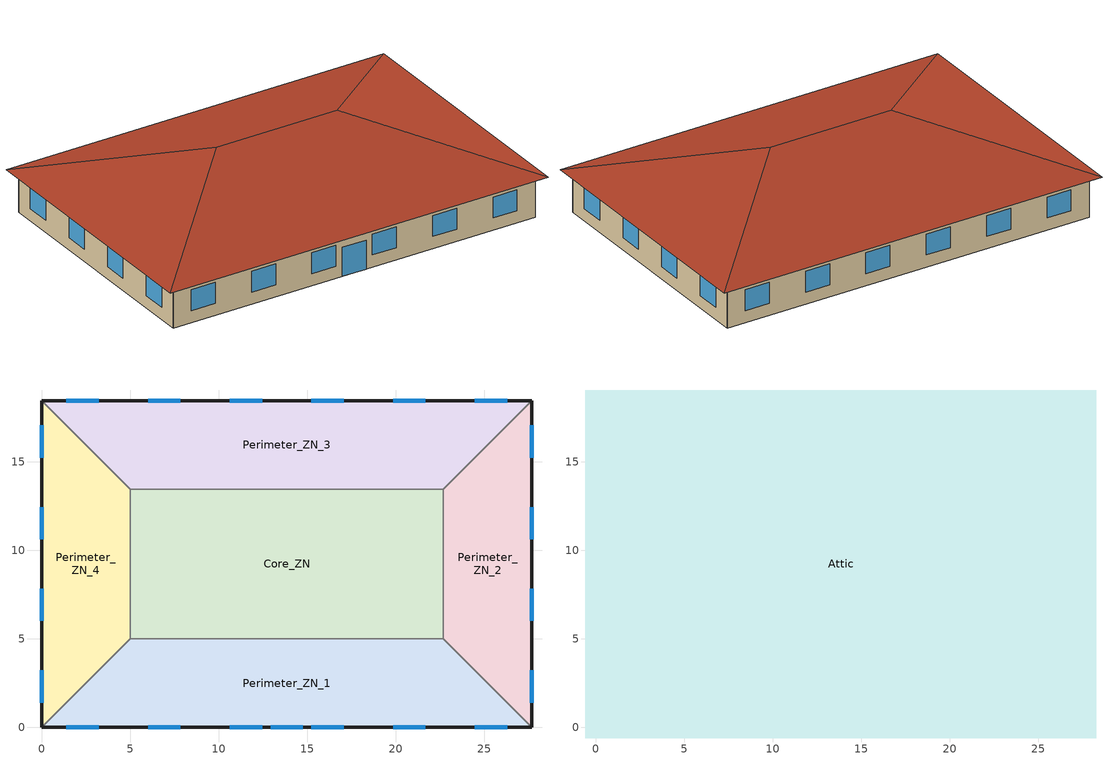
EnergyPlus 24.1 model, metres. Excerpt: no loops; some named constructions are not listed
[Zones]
Core_ZN
 floor ground (ext-slab): 5,13.46 22.69,13.46 22.69,5 5,5 z0
 wall to Perimeter_ZN_2 (int-walls): 22.69,5 22.69,13.46 z0:3.05
 wall to Perimeter_ZN_3 (int-walls): 22.69,13.46 5,13.46 z0:3.05
 wall to Perimeter_ZN_1 (int-walls): 5,5 22.69,5 z0:3.05
 wall to Perimeter_ZN_4 (int-walls): 5,13.46 5,5 z0:3.05
Perimeter_ZN_1
 floor ground (ext-slab): 27.69,0 0,0 5,5 22.69,5 z0
 wall outside (Mass Non-res Ext Wall): 0,0 27.69,0 z0:3.05
 wall to Perimeter_ZN_2 (int-walls): 27.69,0 22.69,5 z0:3.05
 wall to Perimeter_ZN_4 (int-walls): 5,5 0,0 z0:3.05
 window (Window Non-res Fixed): 1.39,0 3.22,0 / 6.01,0 7.84,0 / 10.62,0 12.45,0 / 15.24,0 17.07,0 / 19.85,0 21.68,0 / 24.47,0 26.3,0 z0.9:2.42; 12.93,0 14.76,0 z0:2.13
Perimeter_ZN_2
 floor ground (ext-slab): 22.69,13.46 27.69,18.46 27.69,0 22.69,5 z0
 wall outside (Mass Non-res Ext Wall): 27.69,0 27.69,18.46 z0:3.05
 wall to Perimeter_ZN_3 (int-walls): 27.69,18.46 22.69,13.46 z0:3.05
 window (Window Non-res Fixed): 27.69,1.39 27.69,3.22 / 27.69,6.01 27.69,7.84 / 27.69,10.62 27.69,12.45 / 27.69,15.24 27.69,17.07 z0.9:2.42
Perimeter_ZN_3
 floor ground (ext-slab): 5,13.46 0,18.46 27.69,18.46 22.69,13.46 z0
 wall outside (Mass Non-res Ext Wall): 27.69,18.46 0,18.46 z0:3.05
 wall to Perimeter_ZN_4 (int-walls): 0,18.46 5,13.46 z0:3.05
 window (Window Non-res Fixed): 26.3,18.46 24.47,18.46 / 21.68,18.46 19.85,18.46 / 17.07,18.46 15.24,18.46 / 12.45,18.46 10.62,18.46 / 7.84,18.46 6.01,18.46 / 3.22,18.46 1.39,18.46 z0.9:2.42
Perimeter_ZN_4
 floor ground (ext-slab): 5,5 0,0 0,18.46 5,13.46 z0
 wall outside (Mass Non-res Ext Wall): 0,18.46 0,0 z0:3.05
 window (Window Non-res Fixed): 0,17.07 0,15.24 / 0,12.45 0,10.62 / 0,7.84 0,6.01 / 0,3.22 0,1.39 z0.9:2.42
Attic
 floor outside (Attic Non-res Floor): 28.29,19.06 28.29,-0.6 27.69,0 27.69,18.46 z3.05; -0.6,19.06 28.29,19.06 27.69,18.46 0,18.46 z3.05; 0,0 27.69,0 28.29,-0.6 -0.6,-0.6 z3.05; -0.6,19.06 0,18.46 0,0 -0.6,-0.6 z3.05
 floor to Core_ZN (Attic Non-res Floor): 5,13.46 22.69,13.46 22.69,5 5,5 z3.05
 floor to Perimeter_ZN_2 (Attic Non-res Floor): 22.69,5 22.69,13.46 27.69,18.46 27.69,0 z3.05
 floor to Perimeter_ZN_3 (Attic Non-res Floor): 0,18.46 27.69,18.46 22.69,13.46 5,13.46 z3.05
 floor to Perimeter_ZN_1 (Attic Non-res Floor): 0,0 5,5 22.69,5 27.69,0 z3.05
 floor to Perimeter_ZN_4 (Attic Non-res Floor): 5,13.46 5,5 0,0 0,18.46 z3.05
 roof outside (Attic Non-res Roof): 28.29,-0.6,3.05 28.29,19.06,3.05 18.46,9.23,6.33; 28.29,19.06,3.05 -0.6,19.06,3.05 9.23,9.23,6.33 18.46,9.23,6.33; -0.6,-0.6,3.05 28.29,-0.6,3.05 18.46,9.23,6.33 9.23,9.23,6.33; -0.6,19.06,3.05 -0.6,-0.6,3.05 9.23,9.23,6.33
[INTERNALMASS] Zone or ZoneList=Core_ZN
Name | Construction | Surface Area
Core_ZN_Z001_O1160_monitor | Constr_Z001_O1160_Plastic_0.1102m | 0.5192
Core_ZN_Z001_O1161_monitor | Constr_Z001_O1161_Plastic_0.0990m | 0.3859
Core_ZN_Z001_O1162_stand | Constr_Z001_O1162_Wood_0.2284m | 2.0691
Core_ZN_Z001_O1163_windowsill | Constr_Z001_O1163_Concrete_1.3362m | 12.4526
Core_ZN_Z001_O1164_heater | Constr_Z001_O1164_Metal_0.1945m | 1.1491
Core_ZN_Z001_O1165_heater | Constr_Z001_O1165_Metal_0.2823m | 2.3488
Core_ZN_Z001_O1166_heater | Constr_Z001_O1166_Metal_0.5665m | 5.0312
Core_ZN_Z001_O1167_roll | Constr_Z001_O1167_Plastic_0.1313m | 0.5615
Core_ZN_Z001_O1168_pc | Constr_Z001_O1168_Plastic_0.1295m | 0.3412
Core_ZN_Z001_O1169_monitor | Constr_Z001_O1169_Plastic_0.1046m | 0.5738
Core_ZN_Z001_O1170_monitor | Constr_Z001_O1170_Plastic_0.0772m | 0.1879
Core_ZN_Z001_O1171_monitor | Constr_Z001_O1171_Plastic_0.1143m | 0.6909
Core_ZN_Z001_O1172_chair | Constr_Z001_O1172_Wood_0.0204m | 1.1609
Core_ZN_Z001_O1173_pc | Constr_Z001_O1173_Plastic_0.2689m | 1.6864
Core_ZN_Z001_O1174_table lamp | Constr_Z001_O1174_Plastic_0.1177m | 0.198
Core_ZN_Z001_O1175_trash can | Constr_Z001_O1175_Plastic_0.0124m | 0.9771
Core_ZN_Z001_O1176_pc | Constr_Z001_O1176_Plastic_0.1533m | 1.0406
Core_ZN_Z001_O1177_pc | Constr_Z001_O1177_Plastic_0.1277m | 0.7612
Core_ZN_Z001_O1178_chair | Constr_Z001_O1178_Wood_0.0244m | 1.1615
Core_ZN_Z001_O1179_monitor | Constr_Z001_O1179_Plastic_0.1447m | 0.5965
Core_ZN_Z001_O1180_chair | Constr_Z001_O1180_Wood_0.0381m | 1.4599
Core_ZN_Z001_O1181_chair | Constr_Z001_O1181_Wood_0.0397m | 1.9917
Core_ZN_Z001_O1182_pc | Constr_Z001_O1182_Plastic_0.1193m | 0.4377
Core_ZN_Z001_O1183_pc | Constr_Z001_O1183_Plastic_0.1272m | 0.3923
Core_ZN_Z001_O1184_box | Constr_Z001_O1184_Books_0.1542m | 2.3496
Core_ZN_Z001_O1185_monitor | Constr_Z001_O1185_Plastic_0.0948m | 0.4116
Core_ZN_Z001_O1186_monitor | Constr_Z001_O1186_Plastic_0.0985m | 0.5074
Core_ZN_Z001_O1187_monitor | Constr_Z001_O1187_Plastic_0.1146m | 0.5602
Core_ZN_Z001_O1188_trash can | Constr_Z001_O1188_Plastic_0.0140m | 1.276
Core_ZN_Z001_O1189_chair | Constr_Z001_O1189_Wood_0.0627m | 4.4182
Core_ZN_Z001_O1190_pc | Constr_Z001_O1190_Plastic_0.0848m | 0.3395
Core_ZN_Z001_O1191_wardrobe | Constr_Z001_O1191_Wood_0.3748m | 7.0761
Core_ZN_Z001_O1193_whiteboard | Constr_Z001_O1193_Plastic_0.5072m | 5.8204
Core_ZN_Z001_O1194_whiteboard | Constr_Z001_O1194_Plastic_0.4527m | 6.9937
Core_ZN_Z001_O1195_jalousie | Constr_Z001_O1195_Plastic_1.6540m | 20.3997
Core_ZN_Z001_O1196_chair | Constr_Z001_O1196_Wood_0.0611m | 3.7963
Core_ZN_Z001_O1197_table | Constr_Z001_O1197_Wood_0.1162m | 24.1142
Core_ZN_Z001_O1198_chair | Constr_Z001_O1198_Wood_0.0476m | 2.529
Core_ZN_Z001_O1199_chair | Constr_Z001_O1199_Wood_0.0623m | 4.1779
Core_ZN_Z001_O1200_table | Constr_Z001_O1200_Wood_0.1078m | 33.5307
Core_ZN_Z001_O1201_chair | Constr_Z001_O1201_Wood_0.0416m | 2.0832
Core_ZN_Z001_O1202_chair | Constr_Z001_O1202_Wood_0.0472m | 2.2262
Core_ZN_Z001_O1203_chair | Constr_Z001_O1203_Wood_0.0366m | 1.7481
Core_ZN_Z001_O1204_chair | Constr_Z001_O1204_Wood_0.0466m | 2.3862
Core_ZN_Z001_O1205_computer desk | Constr_Z001_O1205_Wood_0.0998m | 27.4093
Core_ZN_Z001_O1206_chair | Constr_Z001_O1206_Wood_0.0465m | 2.3032
Core_ZN_Z001_O1207_chair | Constr_Z001_O1207_Wood_0.0464m | 2.2498
Core_ZN_Z001_O1208_cabinet | Constr_Z001_O1208_Wood_0.2828m | 2.6738
Core_ZN_Z001_O1209_coffee machine | Constr_Z001_O1209_Plastic_0.1077m | 0.3166
Core_ZN_Z001_O1210_trash can | Constr_Z001_O1210_Plastic_0.0186m | 2.129
Core_ZN_Z001_O1211_chair | Constr_Z001_O1211_Wood_0.0429m | 1.8842
Core_ZN_Z001_O1212_monitor | Constr_Z001_O1212_Plastic_0.1017m | 0.5978
Core_ZN_Z001_O1213_stand | Constr_Z001_O1213_Wood_0.2169m | 1.6996
Core_ZN_Z001_O1214_windowsill | Constr_Z001_O1214_Concrete_1.0612m | 5.8272
Core_ZN_Z001_O1215_heater | Constr_Z001_O1215_Metal_0.4422m | 2.4049
Core_ZN_Z001_O1216_heater | Constr_Z001_O1216_Metal_0.2098m | 0.8238
Core_ZN_Z001_O1217_roll | Constr_Z001_O1217_Plastic_0.0723m | 0.101
Core_ZN_Z001_O1218_monitor | Constr_Z001_O1218_Plastic_0.1197m | 0.2758
Core_ZN_Z001_O1219_monitor | Constr_Z001_O1219_Plastic_0.1171m | 0.3936
Core_ZN_Z001_O1220_monitor | Constr_Z001_O1220_Plastic_0.1645m | 0.2121
Core_ZN_Z001_O1221_chair | Constr_Z001_O1221_Wood_0.0589m | 3.6628
Core_ZN_Z001_O1222_pc | Constr_Z001_O1222_Plastic_0.1367m | 0.6802
Core_ZN_Z001_O1223_pc | Constr_Z001_O1223_Plastic_0.2990m | 1.5727
Core_ZN_Z001_O1224_chair | Constr_Z001_O1224_Wood_0.0450m | 2.2023
Core_ZN_Z001_O1225_monitor | Constr_Z001_O1225_Plastic_0.1397m | 0.6042
Core_ZN_Z001_O1226_pc | Constr_Z001_O1226_Plastic_0.1088m | 0.4542
Core_ZN_Z001_O1227_box | Constr_Z001_O1227_Books_0.1965m | 2.0708
Core_ZN_Z001_O1228_backpack | Constr_Z001_O1228_Plastic_0.1242m | 0.4011
Core_ZN_Z001_O1229_blackboard | Constr_Z001_O1229_Concrete_0.3680m | 6.3539
Core_ZN_Z001_O1230_chair | Constr_Z001_O1230_Wood_0.0691m | 5.2869
Core_ZN_Z001_O1231_chair | Constr_Z001_O1231_Wood_0.0511m | 2.8494
Core_ZN_Z001_O1232_desk | Constr_Z001_O1232_Wood_0.0939m | 12.8413
Core_ZN_Z001_O1233_blackboard | Constr_Z001_O1233_Concrete_0.3066m | 4.3301
Core_ZN_Z001_O1234_windowsill | Constr_Z001_O1234_Concrete_0.5913m | 5.1007
Core_ZN_Z001_O1235_radiator | Constr_Z001_O1235_Wood_0.3123m | 2.0055
Core_ZN_Z001_O1236_radiator | Constr_Z001_O1236_Wood_0.4777m | 2.3747
Core_ZN_Z001_O1237_table | Constr_Z001_O1237_Wood_0.1151m | 19.9376
Core_ZN_Z001_O1238_chair | Constr_Z001_O1238_Wood_0.0573m | 3.2924
Core_ZN_Z001_O1239_chair | Constr_Z001_O1239_Wood_0.0527m | 2.8906
Core_ZN_Z001_O1240_chair | Constr_Z001_O1240_Wood_0.0616m | 3.9681
Core_ZN_Z001_O1241_light | Constr_Z001_O1241_Concrete_0.5713m | 3.5326
Core_ZN_Z001_O1242_chair | Constr_Z001_O1242_Wood_0.0504m | 2.7166
Core_ZN_Z001_O1243_light | Constr_Z001_O1243_Concrete_0.1918m | 1.0205
Core_ZN_Z001_O1244_light | Constr_Z001_O1244_Concrete_0.2105m | 1.3162
Core_ZN_Z001_O1245_item | Constr_Z001_O1245_Plastic_0.1321m | 0.4618
Core_ZN_Z001_O1246_chair | Constr_Z001_O1246_Wood_0.0244m | 1.3804
Core_ZN_Z001_O1247_monitor | Constr_Z001_O1247_Plastic_0.1036m | 0.331
Core_ZN_Z001_O1248_blackboard | Constr_Z001_O1248_Concrete_1.1216m | 68.1207
Core_ZN_Z001_O1249_chair | Constr_Z001_O1249_Wood_0.3662m | 144.4546
Core_ZN_Z001_O1250_chair | Constr_Z001_O1250_Wood_0.3510m | 122.217
Core_ZN_Z001_O1251_desk | Constr_Z001_O1251_Wood_0.3822m | 137.6323
Core_ZN_Z001_O1252_blackboard | Constr_Z001_O1252_Concrete_1.3481m | 66.4355
Core_ZN_Z001_O1253_windowsill | Constr_Z001_O1253_Concrete_1.0947m | 84.0957
Core_ZN_Z001_O1254_radiator | Constr_Z001_O1254_Wood_1.1584m | 78.8077
Core_ZN_Z001_O1255_radiator | Constr_Z001_O1255_Wood_1.0586m | 62.1328
Core_ZN_Z001_O1256_table | Constr_Z001_O1256_Wood_0.3762m | 135.0637
Core_ZN_Z001_O1257_chair | Constr_Z001_O1257_Wood_0.3388m | 124.4355
Core_ZN_Z001_O1258_chair | Constr_Z001_O1258_Wood_0.3445m | 120.6554
Core_ZN_Z001_O1259_chair | Constr_Z001_O1259_Wood_0.3352m | 117.2396
Core_ZN_Z001_O1260_light | Constr_Z001_O1260_Concrete_1.1844m | 81.7423
Core_ZN_Z001_O1261_chair | Constr_Z001_O1261_Wood_0.3658m | 142.5731
Core_ZN_Z001_O1262_light | Constr_Z001_O1262_Concrete_1.5221m | 42.0297
Core_ZN_Z001_O1263_light | Constr_Z001_O1263_Concrete_1.6000m | 23.9958
Core_ZN_Z001_O1264_item | Constr_Z001_O1264_Plastic_1.2080m | 41.2878
Core_ZN_Z001_O1265_chair | Constr_Z001_O1265_Wood_0.3103m | 115.9552
Core_ZN_Z001_O1266_monitor | Constr_Z001_O1266_Plastic_1.2117m | 54.9578
Core_ZN_Z001_O1267_armoire | Constr_Z001_O1267_Wood_0.5609m | 17.1354
Core_ZN_Z001_O1268_plant | Constr_Z001_O1268_Plastic_0.1293m | 0.5868
Core_ZN_Z001_O1269_plant | Constr_Z001_O1269_Plastic_0.1054m | 0.4467
Core_ZN_Z001_O1270_plant | Constr_Z001_O1270_Plastic_0.1404m | 0.5043
Core_ZN_Z001_O1271_radiator | Constr_Z001_O1271_Metal_0.1804m | 1.4711
Core_ZN_Z001_O1272_side table | Constr_Z001_O1272_Wood_0.0594m | 2.4476
Core_ZN_Z001_O1273_stool | Constr_Z001_O1273_Wood_0.1160m | 0.4705
Core_ZN_Z001_O1274_chair | Constr_Z001_O1274_Wood_0.0645m | 4.2121
Core_ZN_Z001_O1275_tv | Constr_Z001_O1275_Plastic_0.1159m | 0.4718
Core_ZN_Z001_O1277_computer desk | Constr_Z001_O1277_Wood_0.1093m | 10.8549
Core_ZN_Z001_O1278_cabinet | Constr_Z001_O1278_Wood_0.2430m | 1.5323
Core_ZN_Z001_O1279_storage bin | Constr_Z001_O1279_Plastic_0.1066m | 0.2618
Core_ZN_Z001_O1280_object | Constr_Z001_O1280_Plastic_0.1493m | 0.5277
Core_ZN_Z001_O1281_clock | Constr_Z001_O1281_Plastic_0.0463m | 0.1857
Core_ZN_Z001_O1282_printer | Constr_Z001_O1282_Plastic_0.0825m | 0.515
Core_ZN_Z001_O1283_armoire | Constr_Z001_O1283_Wood_0.7702m | 14.0294
Core_ZN_Z001_O1284_plant | Constr_Z001_O1284_Plastic_0.1136m | 0.6459
Core_ZN_Z001_O1285_plant | Constr_Z001_O1285_Plastic_0.2022m | 0.6429
Core_ZN_Z001_O1286_plant | Constr_Z001_O1286_Plastic_0.1045m | 0.3542
Core_ZN_Z001_O1287_radiator | Constr_Z001_O1287_Metal_0.2422m | 1.465
Core_ZN_Z001_O1288_side table | Constr_Z001_O1288_Wood_0.0598m | 3.3313
Core_ZN_Z001_O1289_stool | Constr_Z001_O1289_Wood_0.1286m | 0.3273
Core_ZN_Z001_O1290_tv | Constr_Z001_O1290_Plastic_0.0739m | 0.414
Core_ZN_Z001_O1292_computer desk | Constr_Z001_O1292_Wood_0.1324m | 11.7973
Core_ZN_Z001_O1293_cabinet | Constr_Z001_O1293_Wood_0.2340m | 1.4486
Core_ZN_Z001_O1294_storage bin | Constr_Z001_O1294_Plastic_0.1372m | 0.403
Core_ZN_Z001_O1295_object | Constr_Z001_O1295_Plastic_0.1371m | 0.4596
Core_ZN_Z001_O1296_clock | Constr_Z001_O1296_Plastic_0.0756m | 0.09
Core_ZN_Z001_O1297_printer | Constr_Z001_O1297_Plastic_0.1496m | 0.5088
Core_ZN_Z001_O1298_wardrobe | Constr_Z001_O1298_Wood_0.5844m | 9.9586
Core_ZN_Z001_O1299_object | Constr_Z001_O1299_Plastic_0.1125m | 0.3795
Core_ZN_Z001_O1300_cabinet | Constr_Z001_O1300_Wood_0.2855m | 3.2832
Core_ZN_Z001_O1303_curtain rail | Constr_Z001_O1303_Fabric_0.5146m | 1.201
Core_ZN_Z001_O1304_clutter | Constr_Z001_O1304_Plastic_0.3748m | 2.8084
Core_ZN_Z001_O1305_radiator | Constr_Z001_O1305_Wood_0.2294m | 0.9673
Core_ZN_Z001_O1306_sofa chair | Constr_Z001_O1306_Wood_0.3545m | 2.1237
Core_ZN_Z001_O1307_sofa chair | Constr_Z001_O1307_Wood_0.3508m | 2.0313
Core_ZN_Z001_O1308_clothes | Constr_Z001_O1308_Fabric_0.0964m | 0.2614
Core_ZN_Z001_O1309_office chair | Constr_Z001_O1309_Wood_0.0767m | 6.4279
Core_ZN_Z001_O1310_desk | Constr_Z001_O1310_Wood_0.1155m | 8.973
Core_ZN_Z001_O1311_stereo equipment | Constr_Z001_O1311_Plastic_0.1018m | 0.4373
Core_ZN_Z001_O1312_object | Constr_Z001_O1312_Plastic_0.1380m | 0.3804
Core_ZN_Z001_O1313_monitor | Constr_Z001_O1313_Plastic_0.1786m | 0.7323
Core_ZN_Z001_O1314_object | Constr_Z001_O1314_Plastic_0.0554m | 0.0578
Core_ZN_Z001_O1315_bag | Constr_Z001_O1315_Fabric_0.0940m | 0.1797
Core_ZN_Z001_O1316_lamp | Constr_Z001_O1316_Plastic_0.0529m | 0.0378
Core_ZN_Z001_O1317_lamp | Constr_Z001_O1317_Plastic_0.0553m | 0.0452
Core_ZN_Z001_O1318_lamp | Constr_Z001_O1318_Plastic_0.0453m | 0.0353
Core_ZN_Z001_O1319_bed | Constr_Z001_O1319_Fabric_0.4039m | 11.7696
Core_ZN_Z001_O1320_blanket | Constr_Z001_O1320_Plastic_0.2281m | 4.0496
Core_ZN_Z001_O1321_pillow | Constr_Z001_O1321_Fabric_0.1824m | 1.2624
Core_ZN_Z001_O1322_pillow | Constr_Z001_O1322_Fabric_0.1769m | 0.553
Core_ZN_Z001_O1323_pillow | Constr_Z001_O1323_Fabric_0.1984m | 0.4779
Core_ZN_Z001_O1324_nightstand | Constr_Z001_O1324_Wood_0.1921m | 0.8732
Core_ZN_Z001_O1325_box | Constr_Z001_O1325_Books_0.1185m | 0.3535
Core_ZN_Z001_O1326_box | Constr_Z001_O1326_Books_0.1110m | 0.21
Core_ZN_Z001_O1327_couch | Constr_Z001_O1327_Fabric_0.4465m | 4.996
Core_ZN_Z001_O1328_desk | Constr_Z001_O1328_Wood_0.1231m | 11.3266
Core_ZN_Z001_O1329_lamp | Constr_Z001_O1329_Plastic_0.0922m | 0.2895
Core_ZN_Z001_O1330_ventilator | Constr_Z001_O1330_Plastic_0.0814m | 0.1634
Core_ZN_Z001_O1331_keyboard | Constr_Z001_O1331_Plastic_0.1560m | 1.2196
Core_ZN_Z001_O1332_vase | Constr_Z001_O1332_Plastic_0.0800m | 0.3763
Core_ZN_Z001_O1333_printer | Constr_Z001_O1333_Plastic_0.1227m | 0.5592
Core_ZN_Z001_O1334_chair | Constr_Z001_O1334_Wood_0.0617m | 3.9959
Core_ZN_Z001_O1335_table | Constr_Z001_O1335_Wood_0.0703m | 3.9998
Core_ZN_Z001_O1336_plant | Constr_Z001_O1336_Plastic_0.1436m | 0.4456
Core_ZN_Z001_O1337_bed | Constr_Z001_O1337_Fabric_0.3736m | 8.5202
Core_ZN_Z001_O1338_lamp | Constr_Z001_O1338_Plastic_0.0407m | 0.0958
Core_ZN_Z001_O1339_shelf | Constr_Z001_O1339_Wood_0.4554m | 5.905
Core_ZN_Z001_O1340_commode | Constr_Z001_O1340_Wood_0.2623m | 2.8126
Core_ZN_Z001_O1341_chair | Constr_Z001_O1341_Wood_0.0566m | 3.3892
Core_ZN_Z001_O1342_desk | Constr_Z001_O1342_Wood_0.0905m | 9.0206
Core_ZN_Z001_O1343_clothes | Constr_Z001_O1343_Fabric_0.0617m | 0.2075
Core_ZN_Z001_O1344_shelf | Constr_Z001_O1344_Wood_0.1956m | 2.4774
Core_ZN_Z001_O1345_heater | Constr_Z001_O1345_Metal_0.1538m | 1.8514
Core_ZN_Z001_O1346_plant | Constr_Z001_O1346_Plastic_0.0873m | 0.6941
Core_ZN_Z001_O1348_clothes | Constr_Z001_O1348_Fabric_0.1150m | 0.8253
Core_ZN_Z001_O1349_monitor | Constr_Z001_O1349_Plastic_0.1413m | 0.5669
Core_ZN_Z001_O1350_windowsill | Constr_Z001_O1350_Concrete_0.1272m | 0.5715
Core_ZN_Z001_O1351_shelf | Constr_Z001_O1351_Wood_0.0623m | 0.1637
Core_ZN_Z001_O1352_plant | Constr_Z001_O1352_Plastic_0.1054m | 0.5369
Core_ZN_Z001_O1353_lamp | Constr_Z001_O1353_Plastic_0.0766m | 0.0835
Core_ZN_Z001_O1356_box | Constr_Z001_O1356_Books_0.0910m | 0.3242
Core_ZN_Z001_O1357_drawer | Constr_Z001_O1357_Wood_0.1136m | 0.5988
Core_ZN_Z001_O1358_box | Constr_Z001_O1358_Books_0.1285m | 0.4849
Core_ZN_Z001_O1359_box | Constr_Z001_O1359_Books_0.0883m | 0.4294
Core_ZN_Z001_O1360_organizer | Constr_Z001_O1360_Plastic_0.0972m | 0.2808
Core_ZN_Z001_O1361_fan | Constr_Z001_O1361_Plastic_0.1169m | 0.3029
Core_ZN_Z001_O1362_lamp | Constr_Z001_O1362_Plastic_0.0655m | 0.0932
Core_ZN_Z001_O1363_shelf | Constr_Z001_O1363_Wood_0.1801m | 1.6715
Core_ZN_Z001_O1364_box | Constr_Z001_O1364_Books_0.1174m | 0.3391
Core_ZN_Z001_O1365_speaker | Constr_Z001_O1365_Plastic_0.0857m | 0.1808
Core_ZN_Z001_O1366_speaker | Constr_Z001_O1366_Plastic_0.1126m | 0.2806
Core_ZN_Z001_O1367_object | Constr_Z001_O1367_Plastic_0.1005m | 0.1104
Core_ZN_Z001_O1368_object | Constr_Z001_O1368_Plastic_0.0586m | 0.1348
Core_ZN_Z001_O1369_lamp | Constr_Z001_O1369_Plastic_0.0753m | 0.215
Core_ZN_Z001_O1370_pile of books | Constr_Z001_O1370_Plastic_0.0766m | 0.3161
Core_ZN_Z001_O1371_object | Constr_Z001_O1371_Plastic_0.0734m | 0.1661
Core_ZN_Z001_O1372_item | Constr_Z001_O1372_Plastic_0.1295m | 0.5392
Core_ZN_Z001_O1375_doorframe | Constr_Z001_O1375_Concrete_0.1188m | 4.0422
Core_ZN_Z001_O1376_box | Constr_Z001_O1376_Books_0.0867m | 0.4314
Core_ZN_Z001_O1377_blanket | Constr_Z001_O1377_Plastic_0.1194m | 1.0969
Core_ZN_Z001_O1378_pillow | Constr_Z001_O1378_Fabric_0.1360m | 1.2222
Core_ZN_Z001_O1379_pillow | Constr_Z001_O1379_Fabric_0.1459m | 1.1107
Core_ZN_Z001_O1380_blanket | Constr_Z001_O1380_Plastic_0.1868m | 0.5965
Core_ZN_Z001_O1381_blanket | Constr_Z001_O1381_Plastic_0.1157m | 0.4045
Core_ZN_Z001_O1382_suitcase | Constr_Z001_O1382_Plastic_0.1450m | 1.2866
Core_ZN_Z001_O1383_suitcase | Constr_Z001_O1383_Plastic_0.1238m | 0.7365
Core_ZN_Z001_O1384_bed | Constr_Z001_O1384_Fabric_1.2085m | 61.2498
Core_ZN_Z001_O1385_lamp | Constr_Z001_O1385_Plastic_1.1751m | 36.7027
Core_ZN_Z001_O1386_shelf | Constr_Z001_O1386_Wood_1.1729m | 63.5933
Core_ZN_Z001_O1387_commode | Constr_Z001_O1387_Wood_1.3577m | 56.8521
Core_ZN_Z001_O1388_chair | Constr_Z001_O1388_Wood_0.3163m | 133.7692
Core_ZN_Z001_O1389_desk | Constr_Z001_O1389_Wood_0.2897m | 169.7355
Core_ZN_Z001_O1390_clothes | Constr_Z001_O1390_Fabric_1.1876m | 50.5224
Core_ZN_Z001_O1391_shelf | Constr_Z001_O1391_Wood_1.2321m | 56.4836
Core_ZN_Z001_O1392_heater | Constr_Z001_O1392_Metal_1.2454m | 65.1823
Core_ZN_Z001_O1393_plant | Constr_Z001_O1393_Plastic_1.1855m | 52.9013
Core_ZN_Z001_O1395_clothes | Constr_Z001_O1395_Fabric_1.2115m | 44.1963
Core_ZN_Z001_O1396_monitor | Constr_Z001_O1396_Plastic_1.4004m | 44.7882
Core_ZN_Z001_O1397_windowsill | Constr_Z001_O1397_Concrete_1.5391m | 44.5598
Core_ZN_Z001_O1398_shelf | Constr_Z001_O1398_Wood_1.5284m | 37.4181
Core_ZN_Z001_O1399_plant | Constr_Z001_O1399_Plastic_1.5214m | 37.298
Core_ZN_Z001_O1400_plant | Constr_Z001_O1400_Plastic_1.2731m | 22.9857
Core_ZN_Z001_O1401_plant | Constr_Z001_O1401_Plastic_0.2578m | 0.8615
Core_ZN_Z001_O1402_box | Constr_Z001_O1402_Books_0.3311m | 1.6165
Core_ZN_Z001_O1403_plant | Constr_Z001_O1403_Plastic_0.7884m | 16.5049
Core_ZN_Z001_O1404_plant | Constr_Z001_O1404_Plastic_0.9165m | 21.5839
Core_ZN_Z001_O1405_plant | Constr_Z001_O1405_Plastic_1.2479m | 28.5154
Core_ZN_Z001_O1406_plant | Constr_Z001_O1406_Plastic_1.1404m | 15.7557
Core_ZN_Z001_O1407_box | Constr_Z001_O1407_Books_1.7125m | 36.2758
Core_ZN_Z001_O1408_lamp | Constr_Z001_O1408_Plastic_1.5029m | 40.7582
Core_ZN_Z001_O1409_jar | Constr_Z001_O1409_Plastic_1.3279m | 5.8119
Core_ZN_Z001_O1410_book | Constr_Z001_O1410_Books_1.7946m | 26.2126
Core_ZN_Z001_O1411_napkins | Constr_Z001_O1411_Plastic_0.5340m | 1.9937
Core_ZN_Z001_O1414_box | Constr_Z001_O1414_Books_1.1095m | 48.756
Core_ZN_Z001_O1415_drawer | Constr_Z001_O1415_Wood_1.2346m | 49.448
Core_ZN_Z001_O1416_box | Constr_Z001_O1416_Books_1.2626m | 25.9434
Core_ZN_Z001_O1417_box | Constr_Z001_O1417_Books_1.1007m | 11.1925
Core_ZN_Z001_O1418_organizer | Constr_Z001_O1418_Plastic_1.3738m | 27.4789
Core_ZN_Z001_O1419_fan | Constr_Z001_O1419_Plastic_1.2745m | 54.8162
Core_ZN_Z001_O1420_lamp | Constr_Z001_O1420_Plastic_1.0925m | 44.5233
Core_ZN_Z001_O1421_shelf | Constr_Z001_O1421_Wood_1.1756m | 57.76
Core_ZN_Z001_O1422_box | Constr_Z001_O1422_Books_1.4917m | 35.5262
Core_ZN_Z001_O1423_object | Constr_Z001_O1423_Plastic_0.7846m | 4.9598
Core_ZN_Z001_O1424_speaker | Constr_Z001_O1424_Plastic_1.2493m | 25.762
Core_ZN_Z001_O1425_speaker | Constr_Z001_O1425_Plastic_1.1248m | 10.4634
Core_ZN_Z001_O1426_object | Constr_Z001_O1426_Plastic_0.5911m | 5.6369
Core_ZN_Z001_O1427_object | Constr_Z001_O1427_Plastic_0.9504m | 22.1905
Core_ZN_Z001_O1428_lamp | Constr_Z001_O1428_Plastic_0.9467m | 18.1373
Core_ZN_Z001_O1429_pile of books | Constr_Z001_O1429_Plastic_1.3075m | 34.8515
Core_ZN_Z001_O1430_object | Constr_Z001_O1430_Plastic_1.1908m | 3.7236
Core_ZN_Z001_O1431_item | Constr_Z001_O1431_Plastic_0.6053m | 14.9251
Core_ZN_Z001_O1433_doorframe | Constr_Z001_O1433_Concrete_1.1386m | 50.6522
Core_ZN_Z001_O1434_box | Constr_Z001_O1434_Books_1.4898m | 43.7563
Core_ZN_Z001_O1435_blanket | Constr_Z001_O1435_Plastic_1.2685m | 45.8055
Core_ZN_Z001_O1436_pillow | Constr_Z001_O1436_Fabric_1.4674m | 42.3505
Core_ZN_Z001_O1437_pillow | Constr_Z001_O1437_Fabric_1.0472m | 36.0857
Core_ZN_Z001_O1438_blanket | Constr_Z001_O1438_Plastic_1.4054m | 20.1959
Core_ZN_Z001_O1439_blanket | Constr_Z001_O1439_Plastic_0.8886m | 10.929
Core_ZN_Z001_O1440_armchair | Constr_Z001_O1440_Wood_0.2682m | 184.5101
Core_ZN_Z001_O1441_bed | Constr_Z001_O1441_Fabric_1.5100m | 80.0397
Core_ZN_Z001_O1442_shower wall | Constr_Z001_O1442_Concrete_1.6459m | 51.8803
Core_ZN_Z001_O1443_towel | Constr_Z001_O1443_Fabric_0.1032m | 0.2646
Core_ZN_Z001_O1447_closet | Constr_Z001_O1447_Wood_1.5141m | 87.0555
Core_ZN_Z001_O1448_towel | Constr_Z001_O1448_Fabric_0.5128m | 9.4805
Core_ZN_Z001_O1449_towel | Constr_Z001_O1449_Fabric_1.6205m | 67.8541
Core_ZN_Z001_O1450_table | Constr_Z001_O1450_Wood_0.2400m | 163.2907
Core_ZN_Z001_O1451_desk | Constr_Z001_O1451_Wood_0.3167m | 267.555
Core_ZN_Z001_O1452_backpack | Constr_Z001_O1452_Plastic_1.5071m | 58.3148
Core_ZN_Z001_O1453_lamp | Constr_Z001_O1453_Plastic_0.5751m | 2.0133
Core_ZN_Z001_O1454_lamp | Constr_Z001_O1454_Plastic_0.4025m | 2.9177
Core_ZN_Z001_O1455_brochure | Constr_Z001_O1455_Plastic_1.2826m | 1.5016
Core_ZN_Z001_O1456_nightstand | Constr_Z001_O1456_Wood_1.8195m | 38.0755
Core_ZN_Z001_O1457_laptop | Constr_Z001_O1457_Plastic_1.6394m | 15.7457
Core_ZN_Z001_O1458_pillow | Constr_Z001_O1458_Fabric_1.1466m | 19.621
Core_ZN_Z001_O1459_pillow | Constr_Z001_O1459_Fabric_1.3068m | 17.2422
Core_ZN_Z001_O1460_pillow | Constr_Z001_O1460_Fabric_0.3072m | 1.6574
Core_ZN_Z001_O1461_lamp | Constr_Z001_O1461_Plastic_2.3654m | 23.9416
Core_ZN_Z001_O1462_nightstand | Constr_Z001_O1462_Wood_1.1334m | 32.5746
Core_ZN_Z001_O1463_notebook | Constr_Z001_O1463_Plastic_0.6062m | 28.4388
Core_ZN_Z001_O1464_telephone | Constr_Z001_O1464_Plastic_0.5093m | 30.2603
Core_ZN_Z001_O1465_lamp | Constr_Z001_O1465_Plastic_1.6115m | 75.683
Core_ZN_Z001_O1466_pillow | Constr_Z001_O1466_Fabric_0.8862m | 25.9526
Core_ZN_Z001_O1467_chair | Constr_Z001_O1467_Wood_0.3258m | 199.2863
Core_ZN_Z001_O1468_box | Constr_Z001_O1468_Books_1.2427m | 44.6547
Core_ZN_Z001_O1469_book | Constr_Z001_O1469_Books_2.0536m | 23.9193
Core_ZN_Z001_O1470_bag | Constr_Z001_O1470_Fabric_1.7237m | 25.6778
Core_ZN_Z001_O1471_trash can | Constr_Z001_O1471_Plastic_0.1332m | 317.4823
Core_ZN_Z001_O1472_toilet brush | Constr_Z001_O1472_Plastic_0.0775m | 0.2452
Core_ZN_Z001_O1473_toilet paper | Constr_Z001_O1473_Plastic_1.6553m | 18.1071
Core_ZN_Z001_O1474_towel | Constr_Z001_O1474_Fabric_1.4985m | 43.0012
Core_ZN_Z001_O1475_towel | Constr_Z001_O1475_Fabric_0.4483m | 5.0122
Core_ZN_Z001_O1476_towel | Constr_Z001_O1476_Fabric_3.3840m | 16.3975
Core_ZN_Z001_O1477_shower floor | Constr_Z001_O1477_Concrete_2.1866m | 32.4613
Core_ZN_Z001_O1478_bag | Constr_Z001_O1478_Fabric_0.8158m | 11.6587
Core_ZN_Z001_O1479_bag | Constr_Z001_O1479_Fabric_0.1442m | 0.5921
Core_ZN_Z001_O1480_clothes | Constr_Z001_O1480_Fabric_1.4623m | 1.8829
Core_ZN_Z001_O1481_shoes | Constr_Z001_O1481_Plastic_0.8618m | 35.5918
Core_ZN_Z001_O1482_trash can | Constr_Z001_O1482_Plastic_0.0176m | 2.9548
Core_ZN_Z001_O1483_coffee table | Constr_Z001_O1483_Wood_0.0927m | 128.4742
Core_ZN_Z001_O1484_armchair | Constr_Z001_O1484_Wood_0.0757m | 6.0686
Core_ZN_Z001_O1485_bed | Constr_Z001_O1485_Fabric_0.8344m | 16.3681
Core_ZN_Z001_O1486_shower wall | Constr_Z001_O1486_Concrete_0.2848m | 1.7943
Core_ZN_Z001_O1487_towel | Constr_Z001_O1487_Fabric_0.1223m | 0.3246
Core_ZN_Z001_O1491_closet | Constr_Z001_O1491_Wood_0.5050m | 8.2651
Core_ZN_Z001_O1492_towel | Constr_Z001_O1492_Fabric_0.1500m | 0.7912
Core_ZN_Z001_O1493_towel | Constr_Z001_O1493_Fabric_0.0680m | 0.3369
Core_ZN_Z001_O1494_table | Constr_Z001_O1494_Wood_0.0811m | 5.3796
Core_ZN_Z001_O1495_desk | Constr_Z001_O1495_Wood_0.1415m | 11.2973
Core_ZN_Z001_O1496_backpack | Constr_Z001_O1496_Plastic_0.1607m | 0.5676
Core_ZN_Z001_O1497_lamp | Constr_Z001_O1497_Plastic_0.0767m | 0.2309
Core_ZN_Z001_O1498_lamp | Constr_Z001_O1498_Plastic_0.0896m | 0.3203
Core_ZN_Z001_O1499_brochure | Constr_Z001_O1499_Plastic_0.1129m | 0.2426
Core_ZN_Z001_O1500_nightstand | Constr_Z001_O1500_Wood_0.1577m | 0.5332
Core_ZN_Z001_O1501_laptop | Constr_Z001_O1501_Plastic_0.0854m | 0.0749
Core_ZN_Z001_O1502_pillow | Constr_Z001_O1502_Fabric_0.1938m | 0.9343
Core_ZN_Z001_O1503_pillow | Constr_Z001_O1503_Fabric_0.2121m | 0.9623
Core_ZN_Z001_O1504_pillow | Constr_Z001_O1504_Fabric_0.2162m | 0.5736
Core_ZN_Z001_O1505_lamp | Constr_Z001_O1505_Plastic_0.0921m | 0.3225
Core_ZN_Z001_O1506_nightstand | Constr_Z001_O1506_Wood_0.2878m | 1.2675
Core_ZN_Z001_O1507_notebook | Constr_Z001_O1507_Plastic_0.0932m | 0.2243
Core_ZN_Z001_O1508_telephone | Constr_Z001_O1508_Plastic_0.0887m | 0.1679
Core_ZN_Z001_O1509_lamp | Constr_Z001_O1509_Plastic_0.1062m | 0.7728
Core_ZN_Z001_O1510_pillow | Constr_Z001_O1510_Fabric_0.1447m | 0.5966
Core_ZN_Z001_O1511_chair | Constr_Z001_O1511_Wood_0.0369m | 1.5281
Core_ZN_Z001_O1512_book | Constr_Z001_O1512_Books_0.1236m | 0.3196
Core_ZN_Z001_O1513_trash can | Constr_Z001_O1513_Plastic_0.0130m | 1.3818
Core_ZN_Z001_O1514_towel | Constr_Z001_O1514_Fabric_0.2376m | 0.8957
Core_ZN_Z001_O1515_towel | Constr_Z001_O1515_Fabric_0.1395m | 0.55
Core_ZN_Z001_O1516_shower floor | Constr_Z001_O1516_Concrete_0.2465m | 3.3517
Core_ZN_Z001_O1517_bag | Constr_Z001_O1517_Fabric_0.2648m | 1.397
Core_ZN_Z001_O1518_bag | Constr_Z001_O1518_Fabric_0.1231m | 0.3258
Core_ZN_Z001_O1519_clothes | Constr_Z001_O1519_Fabric_0.0860m | 0.2708
Core_ZN_Z001_O1520_clothes | Constr_Z001_O1520_Fabric_0.1541m | 0.4562
Core_ZN_Z001_O1521_pillow | Constr_Z001_O1521_Fabric_0.2188m | 0.5599
Core_ZN_Z001_O1522_shoes | Constr_Z001_O1522_Plastic_0.0662m | 0.1812
Core_ZN_Z001_O1523_clothes | Constr_Z001_O1523_Fabric_0.2883m | 1.0914
Core_ZN_Z001_O1524_trash can | Constr_Z001_O1524_Plastic_0.0138m | 1.4458
Core_ZN_Z001_O1525_coffee table | Constr_Z001_O1525_Wood_0.0416m | 1.6407
Core_ZN_Z001_O1526_armchair | Constr_Z001_O1526_Wood_0.0756m | 6.0101
Core_ZN_Z001_O1527_bed | Constr_Z001_O1527_Fabric_0.5276m | 16.0941
Core_ZN_Z001_O1528_shower wall | Constr_Z001_O1528_Concrete_0.2334m | 4.5189
Core_ZN_Z001_O1532_closet | Constr_Z001_O1532_Wood_0.5604m | 10.1306
Core_ZN_Z001_O1533_towel | Constr_Z001_O1533_Fabric_0.0718m | 0.7414
Core_ZN_Z001_O1534_towel | Constr_Z001_O1534_Fabric_0.0723m | 0.3636
Core_ZN_Z001_O1535_table | Constr_Z001_O1535_Wood_0.0744m | 3.9671
Core_ZN_Z001_O1536_desk | Constr_Z001_O1536_Wood_0.0703m | 4.7608
Core_ZN_Z001_O1537_backpack | Constr_Z001_O1537_Plastic_0.1283m | 0.5197
Core_ZN_Z001_O1538_lamp | Constr_Z001_O1538_Plastic_0.0862m | 0.2841
Core_ZN_Z001_O1539_lamp | Constr_Z001_O1539_Plastic_0.0747m | 0.328
Core_ZN_Z001_O1540_brochure | Constr_Z001_O1540_Plastic_0.1071m | 0.2241
Core_ZN_Z001_O1541_nightstand | Constr_Z001_O1541_Wood_0.1803m | 0.5947
Core_ZN_Z001_O1542_laptop | Constr_Z001_O1542_Plastic_0.1299m | 0.127
Core_ZN_Z001_O1543_pillow | Constr_Z001_O1543_Fabric_0.1356m | 0.9858
Core_ZN_Z001_O1544_pillow | Constr_Z001_O1544_Fabric_0.1651m | 1.0483
Core_ZN_Z001_O1545_pillow | Constr_Z001_O1545_Fabric_0.1256m | 0.6315
Core_ZN_Z001_O1546_lamp | Constr_Z001_O1546_Plastic_0.0723m | 0.2849
Core_ZN_Z001_O1547_nightstand | Constr_Z001_O1547_Wood_0.2309m | 1.3016
Core_ZN_Z001_O1548_notebook | Constr_Z001_O1548_Plastic_0.0718m | 0.1754
Core_ZN_Z001_O1549_telephone | Constr_Z001_O1549_Plastic_0.0770m | 0.191
Core_ZN_Z001_O1550_lamp | Constr_Z001_O1550_Plastic_0.1181m | 0.7195
Core_ZN_Z001_O1551_pillow | Constr_Z001_O1551_Fabric_0.1802m | 0.7121
Core_ZN_Z001_O1552_chair | Constr_Z001_O1552_Wood_0.0419m | 1.839
Core_ZN_Z001_O1553_book | Constr_Z001_O1553_Books_0.1005m | 0.3144
Core_ZN_Z001_O1554_bag | Constr_Z001_O1554_Fabric_0.2108m | 0.5921
Core_ZN_Z001_O1555_trash can | Constr_Z001_O1555_Plastic_0.0181m | 2.447
Core_ZN_Z001_O1556_toilet paper | Constr_Z001_O1556_Plastic_0.0441m | 0.0476
Core_ZN_Z001_O1557_toilet paper | Constr_Z001_O1557_Plastic_0.0427m | 0.0585
Core_ZN_Z001_O1558_towel | Constr_Z001_O1558_Fabric_0.1567m | 0.3037
Core_ZN_Z001_O1559_towel | Constr_Z001_O1559_Fabric_0.0418m | 0.079
Core_ZN_Z001_O1560_towel | Constr_Z001_O1560_Fabric_0.2616m | 0.679
Core_ZN_Z001_O1561_shower floor | Constr_Z001_O1561_Concrete_0.2107m | 3.5484
Core_ZN_Z001_O1562_bag | Constr_Z001_O1562_Fabric_0.1283m | 0.4037
Core_ZN_Z001_O1563_clothes | Constr_Z001_O1563_Fabric_0.1693m | 0.4848
Core_ZN_Z001_O1564_clothes | Constr_Z001_O1564_Fabric_0.1232m | 0.2962
Core_ZN_Z001_O1565_clothes | Constr_Z001_O1565_Fabric_0.1719m | 0.6748
Core_ZN_Z001_O1566_pillow | Constr_Z001_O1566_Fabric_0.1396m | 0.8208
Core_ZN_Z001_O1567_bag | Constr_Z001_O1567_Fabric_0.1542m | 1.0493
Core_ZN_Z001_O1568_shoes | Constr_Z001_O1568_Plastic_0.0561m | 0.1033
Core_ZN_Z001_O1569_trash can | Constr_Z001_O1569_Plastic_0.0110m | 1.0772
Core_ZN_Z001_O1570_coffee table | Constr_Z001_O1570_Wood_0.0411m | 1.5336
Core_ZN_Z001_O1571_wardrobe | Constr_Z001_O1571_Wood_0.1993m | 1.2132
Core_ZN_Z001_O1572_couch | Constr_Z001_O1572_Fabric_0.4970m | 4.7032
Core_ZN_Z001_O1573_desk | Constr_Z001_O1573_Wood_0.1200m | 12.2112
Core_ZN_Z001_O1574_lamp | Constr_Z001_O1574_Plastic_0.0766m | 0.1853
Core_ZN_Z001_O1575_ventilator | Constr_Z001_O1575_Plastic_0.1104m | 0.2908
Core_ZN_Z001_O1576_keyboard | Constr_Z001_O1576_Plastic_0.0917m | 0.7764
Core_ZN_Z001_O1577_vase | Constr_Z001_O1577_Plastic_0.0550m | 0.1801
Core_ZN_Z001_O1578_chair | Constr_Z001_O1578_Wood_0.0582m | 3.827
Core_ZN_Z001_O1579_table | Constr_Z001_O1579_Wood_0.0455m | 1.0709
Core_ZN_Z001_O1580_armchair | Constr_Z001_O1580_Wood_0.0894m | 9.0025
Core_ZN_Z001_O1581_couch | Constr_Z001_O1581_Fabric_0.3482m | 10.1481
Core_ZN_Z001_O1583_couch table | Constr_Z001_O1583_Wood_0.0796m | 5.0144
Core_ZN_Z001_O1584_shelf | Constr_Z001_O1584_Wood_0.2313m | 6.7763
Core_ZN_Z001_O1585_roll | Constr_Z001_O1585_Plastic_0.2851m | 0.4735
Core_ZN_Z001_O1586_cushion | Constr_Z001_O1586_Fabric_0.1650m | 1.8202
Core_ZN_Z001_O1587_shelf | Constr_Z001_O1587_Wood_0.3161m | 5.764
Core_ZN_Z001_O1588_desk | Constr_Z001_O1588_Wood_0.1303m | 30.7734
Core_ZN_Z001_O1589_guitar | Constr_Z001_O1589_Plastic_0.1589m | 0.649
Core_ZN_Z001_O1590_heater | Constr_Z001_O1590_Wood_0.1504m | 2.5476
Core_ZN_Z001_O1591_monitor | Constr_Z001_O1591_Plastic_0.1300m | 1.3654
Core_ZN_Z001_O1592_ukulele | Constr_Z001_O1592_Plastic_0.0722m | 0.1468
Core_ZN_Z001_O1593_box | Constr_Z001_O1593_Books_0.0642m | 0.1917
Core_ZN_Z001_O1594_item | Constr_Z001_O1594_Plastic_0.0510m | 0.1019
Core_ZN_Z001_O1595_basket | Constr_Z001_O1595_Plastic_0.0669m | 0.3107
Core_ZN_Z001_O1596_box | Constr_Z001_O1596_Books_0.0687m | 0.1704
Core_ZN_Z001_O1597_printer | Constr_Z001_O1597_Plastic_0.1355m | 0.9791
Core_ZN_Z001_O1598_stand | Constr_Z001_O1598_Wood_0.1357m | 1.5232
Core_ZN_Z001_O1599_organizer | Constr_Z001_O1599_Plastic_0.1389m | 0.5754
Core_ZN_Z001_O1600_organizer | Constr_Z001_O1600_Plastic_0.1062m | 0.5196
Core_ZN_Z001_O1601_drawer | Constr_Z001_O1601_Wood_0.1400m | 1.4455
Core_ZN_Z001_O1602_ball | Constr_Z001_O1602_Plastic_0.2089m | 1.3147
Core_ZN_Z001_O1603_pc | Constr_Z001_O1603_Plastic_0.0862m | 0.5276
Core_ZN_Z001_O1604_item | Constr_Z001_O1604_Plastic_0.1353m | 0.6224
Core_ZN_Z001_O1605_plant | Constr_Z001_O1605_Plastic_0.0819m | 0.1392
Core_ZN_Z001_O1606_candle | Constr_Z001_O1606_Plastic_0.0436m | 0.0665
Core_ZN_Z001_O1607_pillow | Constr_Z001_O1607_Fabric_0.1632m | 1.0484
Core_ZN_Z001_O1608_pillow | Constr_Z001_O1608_Fabric_0.1545m | 1.0236
Core_ZN_Z001_O1609_pillow | Constr_Z001_O1609_Fabric_0.2074m | 1.0042
Core_ZN_Z001_O1610_pillow | Constr_Z001_O1610_Fabric_0.1642m | 0.4727
Core_ZN_Z001_O1611_pillow | Constr_Z001_O1611_Fabric_0.1425m | 0.4968
Core_ZN_Z001_O1612_pillow | Constr_Z001_O1612_Fabric_0.2544m | 0.4195
Core_ZN_Z001_O1613_pillow | Constr_Z001_O1613_Fabric_0.2662m | 0.6735
Core_ZN_Z001_O1615_heater | Constr_Z001_O1615_Metal_0.2207m | 1.2829
Core_ZN_Z001_O1616_heater | Constr_Z001_O1616_Metal_0.2409m | 1.5856
Core_ZN_Z001_O1617_heater | Constr_Z001_O1617_Metal_0.5559m | 4.9637
Core_ZN_Z001_O1618_bag | Constr_Z001_O1618_Fabric_0.0769m | 0.4822
Core_ZN_Z001_O1619_desk | Constr_Z001_O1619_Wood_0.1141m | 51.6738
Core_ZN_Z001_O1620_garbage | Constr_Z001_O1620_Plastic_0.1160m | 0.4803
Core_ZN_Z001_O1621_chair | Constr_Z001_O1621_Wood_0.0514m | 2.9855
Core_ZN_Z001_O1622_keyboard | Constr_Z001_O1622_Plastic_0.0342m | 0.1522
Core_ZN_Z001_O1623_monitor | Constr_Z001_O1623_Plastic_0.1203m | 0.3507
Core_ZN_Z001_O1624_monitor | Constr_Z001_O1624_Plastic_0.1279m | 0.3417
Core_ZN_Z001_O1625_laptop | Constr_Z001_O1625_Plastic_0.1223m | 0.188
Core_ZN_Z001_O1626_device | Constr_Z001_O1626_Plastic_0.1952m | 1.5369
Core_ZN_Z001_O1627_box | Constr_Z001_O1627_Books_0.5383m | 9.8899
Core_ZN_Z001_O1628_box | Constr_Z001_O1628_Books_0.1019m | 0.4141
Core_ZN_Z001_O1629_box | Constr_Z001_O1629_Books_0.1346m | 0.3819
Core_ZN_Z001_O1630_pillar | Constr_Z001_O1630_Concrete_0.2265m | 6.6402
Core_ZN_Z001_O1631_cabinet | Constr_Z001_O1631_Wood_0.5068m | 12
Core_ZN_Z001_O1632_pillar | Constr_Z001_O1632_Concrete_0.3639m | 8.1128
Core_ZN_Z001_O1633_cabinet | Constr_Z001_O1633_Wood_0.5017m | 11.9764
Core_ZN_Z001_O1634_paper stack | Constr_Z001_O1634_Books_0.0722m | 0.2091
Core_ZN_Z001_O1635_pillar | Constr_Z001_O1635_Concrete_0.2046m | 5.4126
Core_ZN_Z001_O1636_box | Constr_Z001_O1636_Books_0.2437m | 1.8746
Core_ZN_Z001_O1637_monitor | Constr_Z001_O1637_Plastic_0.1773m | 1.084
Core_ZN_Z001_O1638_monitor | Constr_Z001_O1638_Plastic_0.1341m | 0.7351
Core_ZN_Z001_O1639_monitor | Constr_Z001_O1639_Plastic_0.1834m | 0.5878
Core_ZN_Z001_O1640_monitor | Constr_Z001_O1640_Plastic_0.1264m | 0.621
Core_ZN_Z001_O1641_desk | Constr_Z001_O1641_Wood_0.1054m | 76.0688
Core_ZN_Z001_O1642_file cabinet | Constr_Z001_O1642_Wood_0.1904m | 1.8513
Core_ZN_Z001_O1643_file cabinet | Constr_Z001_O1643_Wood_0.2078m | 2.2848
Core_ZN_Z001_O1644_file cabinet | Constr_Z001_O1644_Wood_0.1923m | 1.4152
Core_ZN_Z001_O1645_file cabinet | Constr_Z001_O1645_Wood_0.1756m | 1.4124
Core_ZN_Z001_O1646_garbage | Constr_Z001_O1646_Plastic_0.1303m | 0.558
Core_ZN_Z001_O1647_bag | Constr_Z001_O1647_Fabric_0.1319m | 0.4335
Core_ZN_Z001_O1648_backpack | Constr_Z001_O1648_Plastic_0.1197m | 0.5715
Core_ZN_Z001_O1649_box | Constr_Z001_O1649_Books_0.2671m | 3.4275
Core_ZN_Z001_O1650_box | Constr_Z001_O1650_Books_0.0648m | 0.1897
Core_ZN_Z001_O1651_monitor | Constr_Z001_O1651_Plastic_0.1515m | 0.6891
Core_ZN_Z001_O1652_monitor | Constr_Z001_O1652_Plastic_0.1430m | 0.4147
Core_ZN_Z001_O1653_monitor | Constr_Z001_O1653_Plastic_0.0848m | 0.276
Core_ZN_Z001_O1654_monitor | Constr_Z001_O1654_Plastic_0.1307m | 0.3865
Core_ZN_Z001_O1655_monitor | Constr_Z001_O1655_Plastic_0.1369m | 0.6369
Core_ZN_Z001_O1656_chair | Constr_Z001_O1656_Wood_0.0553m | 3.3102
Core_ZN_Z001_O1657_chair | Constr_Z001_O1657_Wood_0.0704m | 5.952
Core_ZN_Z001_O1658_clutter | Constr_Z001_O1658_Plastic_0.1362m | 0.3568
Core_ZN_Z001_O1659_clutter | Constr_Z001_O1659_Plastic_0.0473m | 0.0909
Core_ZN_Z001_O1660_chair | Constr_Z001_O1660_Wood_0.0463m | 2.2983
Core_ZN_Z001_O1661_garbage | Constr_Z001_O1661_Plastic_0.0991m | 0.3765
Core_ZN_Z001_O1662_clutter | Constr_Z001_O1662_Plastic_0.0593m | 0.0843
Core_ZN_Z001_O1663_clutter | Constr_Z001_O1663_Plastic_0.1666m | 0.6254
Core_ZN_Z001_O1664_chair | Constr_Z001_O1664_Wood_0.0641m | 3.9549
Core_ZN_Z001_O1665_box | Constr_Z001_O1665_Books_0.1611m | 0.8179
Core_ZN_Z001_O1666_box | Constr_Z001_O1666_Books_0.1716m | 0.9383
Core_ZN_Z001_O1667_light | Constr_Z001_O1667_Concrete_0.1449m | 109.5738
Core_ZN_Z001_O1668_box | Constr_Z001_O1668_Books_0.1875m | 1.9828
Core_ZN_Z001_O1669_box | Constr_Z001_O1669_Books_0.2115m | 1.405
Core_ZN_Z001_O1670_box | Constr_Z001_O1670_Books_0.0739m | 0.4763
Core_ZN_Z001_O1671_box | Constr_Z001_O1671_Books_0.1237m | 0.4194
Core_ZN_Z001_O1672_box | Constr_Z001_O1672_Books_0.1239m | 0.4448
Core_ZN_Z001_O1673_box | Constr_Z001_O1673_Books_0.1708m | 0.7067
Core_ZN_Z001_O1674_blackboard | Constr_Z001_O1674_Concrete_1.4516m | 72.0676
Core_ZN_Z001_O1675_chair | Constr_Z001_O1675_Wood_0.3844m | 177.4852
Core_ZN_Z001_O1676_chair | Constr_Z001_O1676_Wood_0.3193m | 115.7452
Core_ZN_Z001_O1677_desk | Constr_Z001_O1677_Wood_0.3777m | 179.4199
Core_ZN_Z001_O1678_chair | Constr_Z001_O1678_Wood_0.3800m | 147.5097
Core_ZN_Z001_O1679_blackboard | Constr_Z001_O1679_Concrete_1.5382m | 83.3481
Core_ZN_Z001_O1680_windowsill | Constr_Z001_O1680_Concrete_1.4475m | 75.8428
Core_ZN_Z001_O1681_radiator | Constr_Z001_O1681_Wood_1.2010m | 49.8097
Core_ZN_Z001_O1682_radiator | Constr_Z001_O1682_Wood_1.5511m | 63.337
Core_ZN_Z001_O1683_table | Constr_Z001_O1683_Wood_0.3715m | 142.2554
Core_ZN_Z001_O1684_chair | Constr_Z001_O1684_Wood_0.3734m | 151.9993
Core_ZN_Z001_O1685_chair | Constr_Z001_O1685_Wood_0.3426m | 129.6579
Core_ZN_Z001_O1686_monitor | Constr_Z001_O1686_Plastic_1.6123m | 45.1798
Core_ZN_Z001_O1687_chair | Constr_Z001_O1687_Wood_0.3654m | 158.5814
Core_ZN_Z001_O1688_light | Constr_Z001_O1688_Concrete_1.2913m | 71.7831
Core_ZN_Z001_O1689_chair | Constr_Z001_O1689_Wood_0.3460m | 130.1482
Core_ZN_Z001_O1690_chair | Constr_Z001_O1690_Wood_0.3651m | 146.4133
Core_ZN_Z001_O1691_light | Constr_Z001_O1691_Concrete_1.6118m | 77.6359
Core_ZN_Z001_O1692_light | Constr_Z001_O1692_Concrete_0.3021m | 5.4449
Core_ZN_Z001_O1693_monitor | Constr_Z001_O1693_Plastic_1.3634m | 30.5058
Core_ZN_Z001_O1694_monitor | Constr_Z001_O1694_Plastic_1.3690m | 43.8382
Core_ZN_Z001_O1695_item | Constr_Z001_O1695_Plastic_1.4201m | 53.8726
Core_ZN_Z001_O1696_chair | Constr_Z001_O1696_Wood_0.3274m | 116.9679
Core_ZN_Z001_O1697_monitor | Constr_Z001_O1697_Plastic_1.6905m | 48.6523
Core_ZN_Z001_O1698_blackboard | Constr_Z001_O1698_Concrete_1.6181m | 53.7361
Core_ZN_Z001_O1699_chair | Constr_Z001_O1699_Wood_0.2790m | 85.2829
Core_ZN_Z001_O1700_chair | Constr_Z001_O1700_Wood_0.3374m | 117.743
Core_ZN_Z001_O1701_desk | Constr_Z001_O1701_Wood_0.3814m | 175.594
Core_ZN_Z001_O1702_chair | Constr_Z001_O1702_Wood_0.3868m | 178.8188
Core_ZN_Z001_O1703_blackboard | Constr_Z001_O1703_Concrete_1.3286m | 35.4371
Core_ZN_Z001_O1704_windowsill | Constr_Z001_O1704_Concrete_2.0497m | 81.6199
Core_ZN_Z001_O1705_radiator | Constr_Z001_O1705_Wood_1.6050m | 58.9875
Core_ZN_Z001_O1706_radiator | Constr_Z001_O1706_Wood_1.4724m | 68.8701
Core_ZN_Z001_O1707_table | Constr_Z001_O1707_Wood_0.3785m | 176.7411
Core_ZN_Z001_O1708_chair | Constr_Z001_O1708_Wood_0.4167m | 184.8223
Core_ZN_Z001_O1709_chair | Constr_Z001_O1709_Wood_0.3850m | 163.8663
Core_ZN_Z001_O1710_monitor | Constr_Z001_O1710_Plastic_1.5942m | 30.2873
Core_ZN_Z001_O1711_chair | Constr_Z001_O1711_Wood_0.3861m | 186.8716
Core_ZN_Z001_O1712_light | Constr_Z001_O1712_Concrete_1.5576m | 77.1549
Core_ZN_Z001_O1713_chair | Constr_Z001_O1713_Wood_0.3840m | 147.7903
Core_ZN_Z001_O1714_chair | Constr_Z001_O1714_Wood_0.4469m | 224.7624
Core_ZN_Z001_O1715_light | Constr_Z001_O1715_Concrete_0.2835m | 1.2079
Core_ZN_Z001_O1716_light | Constr_Z001_O1716_Concrete_1.3331m | 35.2755
Core_ZN_Z001_O1717_monitor | Constr_Z001_O1717_Plastic_1.6823m | 45.591
Core_ZN_Z001_O1718_monitor | Constr_Z001_O1718_Plastic_1.3755m | 39.434
Core_ZN_Z001_O1719_item | Constr_Z001_O1719_Plastic_1.4181m | 21.7317
Core_ZN_Z001_O1720_chair | Constr_Z001_O1720_Wood_0.3697m | 168.6997
Core_ZN_Z001_O1721_monitor | Constr_Z001_O1721_Plastic_1.6260m | 33.6814
Core_ZN_Z001_O1722_blackboard | Constr_Z001_O1722_Concrete_0.3917m | 5.8037
Core_ZN_Z001_O1723_chair | Constr_Z001_O1723_Wood_0.0748m | 5.6626
Core_ZN_Z001_O1724_chair | Constr_Z001_O1724_Wood_0.0504m | 3.0336
Core_ZN_Z001_O1725_desk | Constr_Z001_O1725_Wood_0.0916m | 13.7178
Core_ZN_Z001_O1726_chair | Constr_Z001_O1726_Wood_0.0588m | 3.3935
Core_ZN_Z001_O1727_blackboard | Constr_Z001_O1727_Concrete_0.3553m | 4.3003
Core_ZN_Z001_O1728_windowsill | Constr_Z001_O1728_Concrete_0.6068m | 4.5069
Core_ZN_Z001_O1729_radiator | Constr_Z001_O1729_Wood_0.1843m | 0.6034
Core_ZN_Z001_O1730_radiator | Constr_Z001_O1730_Wood_0.4866m | 2.4294
Core_ZN_Z001_O1731_table | Constr_Z001_O1731_Wood_0.1241m | 22.1531
Core_ZN_Z001_O1732_chair | Constr_Z001_O1732_Wood_0.0452m | 2.2315
Core_ZN_Z001_O1733_chair | Constr_Z001_O1733_Wood_0.0583m | 3.8109
Core_ZN_Z001_O1734_monitor | Constr_Z001_O1734_Plastic_0.1057m | 0.6506
Core_ZN_Z001_O1735_chair | Constr_Z001_O1735_Wood_0.0726m | 5.2398
Core_ZN_Z001_O1736_light | Constr_Z001_O1736_Concrete_0.3158m | 1.4409
Core_ZN_Z001_O1737_chair | Constr_Z001_O1737_Wood_0.0620m | 4.3647
Core_ZN_Z001_O1738_light | Constr_Z001_O1738_Concrete_0.2171m | 1.0256
